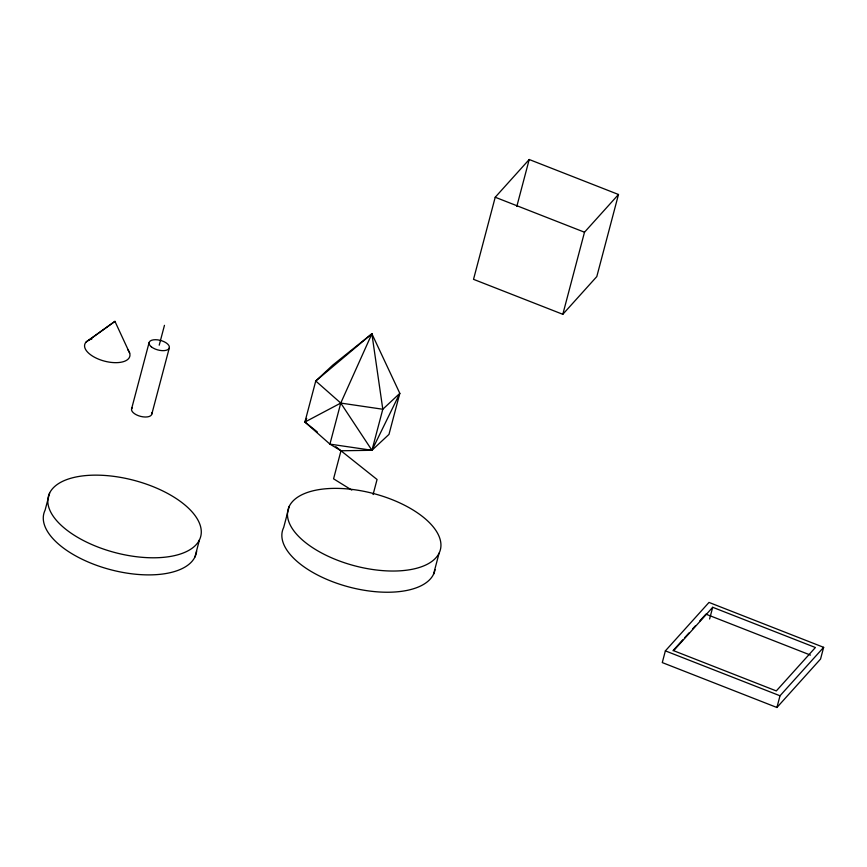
<?xml version="1.0" encoding="UTF-8"?>
<svg xmlns="http://www.w3.org/2000/svg" width="867" height="867" viewBox="0 0 867 867"><rect width="100%" height="100%" fill="white"/><g stroke="black" fill="none" stroke-linecap="round" stroke-linejoin="round"><path stroke-width="1.3" d="M49.625 493.041L45.106 510.143A78.756 37.335 14.8 0 0 109.545 569.413A78.756 37.335 14.8 0 0 196.646 551.119M131.556 408.986L149.091 342.628M159.214 345.185L164.459 325.342M151.812 414.101L169.347 347.743M194.934 556.993L199.453 539.892A78.756 37.335 14.8 0 0 101.515 475.268A78.756 37.335 14.8 0 0 72.655 534.235A78.756 37.335 14.8 0 0 199.453 539.892M317.279 431.896L304.913 422.045L315.751 381.003L332.776 365.105L371.889 333.784L399.817 393.347L388.98 434.4L371.954 450.287L340.98 450.775L329.926 444.121L304.913 422.045L306.69 418.414M289.285 506.274L283.682 527.483A78.756 37.335 14.8 0 0 346.876 586.417A78.756 37.335 14.8 0 0 435.039 569.695M340.98 450.775L333.567 478.822L351.764 490.093M373.081 494.548L377.058 479.494L335.832 446.668M495.22 197.243L473.523 279.337L562.813 314.309L596.799 276.584L618.485 194.49L529.206 159.506L495.22 197.243L584.499 232.215L618.485 194.49M516.808 206.422L529.206 159.506M433.511 574.333L439.114 553.124A78.756 37.335 14.8 0 0 341.165 488.5A78.756 37.335 14.8 0 0 312.315 547.478A78.756 37.335 14.8 0 0 439.114 553.124M562.813 314.309L584.499 232.215M665.368 650.868L662.28 662.583L776.919 707.494L820.55 659.05L823.65 647.335L709.011 602.424L665.368 650.868L780.007 695.778L823.65 647.335M709.607 618.995L712.707 607.29L815.403 647.519L776.312 690.923L673.616 650.683L712.707 607.29M776.919 707.494L780.007 695.778M371.889 333.784L340.764 403.068L329.926 444.121L371.954 450.287L399.817 393.347L382.802 409.246L371.954 450.287L340.764 403.068L315.751 381.003L371.889 333.784L382.802 409.246L340.764 403.068L304.913 422.045M672.965 650.716L682.763 639.846M684.54 637.863L688.994 632.921M692.56 628.965L695.226 625.996M699.68 621.054L705.911 614.139L810.482 655.094M86.039 342.118L114.943 321.354L129.682 353.151M88.857 340.081L114.943 321.354M151.736 412.757A10.447 4.953 14.8 0 1 140.649 416.388A10.447 4.953 14.8 0 1 132.163 407.815M127.98 349.975A23.311 11.054 14.8 0 1 118.757 362.536A23.311 11.054 14.8 0 1 89.041 353.53A23.311 11.054 14.8 0 1 91.804 339.008M151.324 346.8A10.447 4.953 14.8 0 0 168.729 348.913A10.447 4.953 14.8 0 0 157.599 339.842A10.447 4.953 14.8 0 0 151.324 346.8"/></g></svg>
